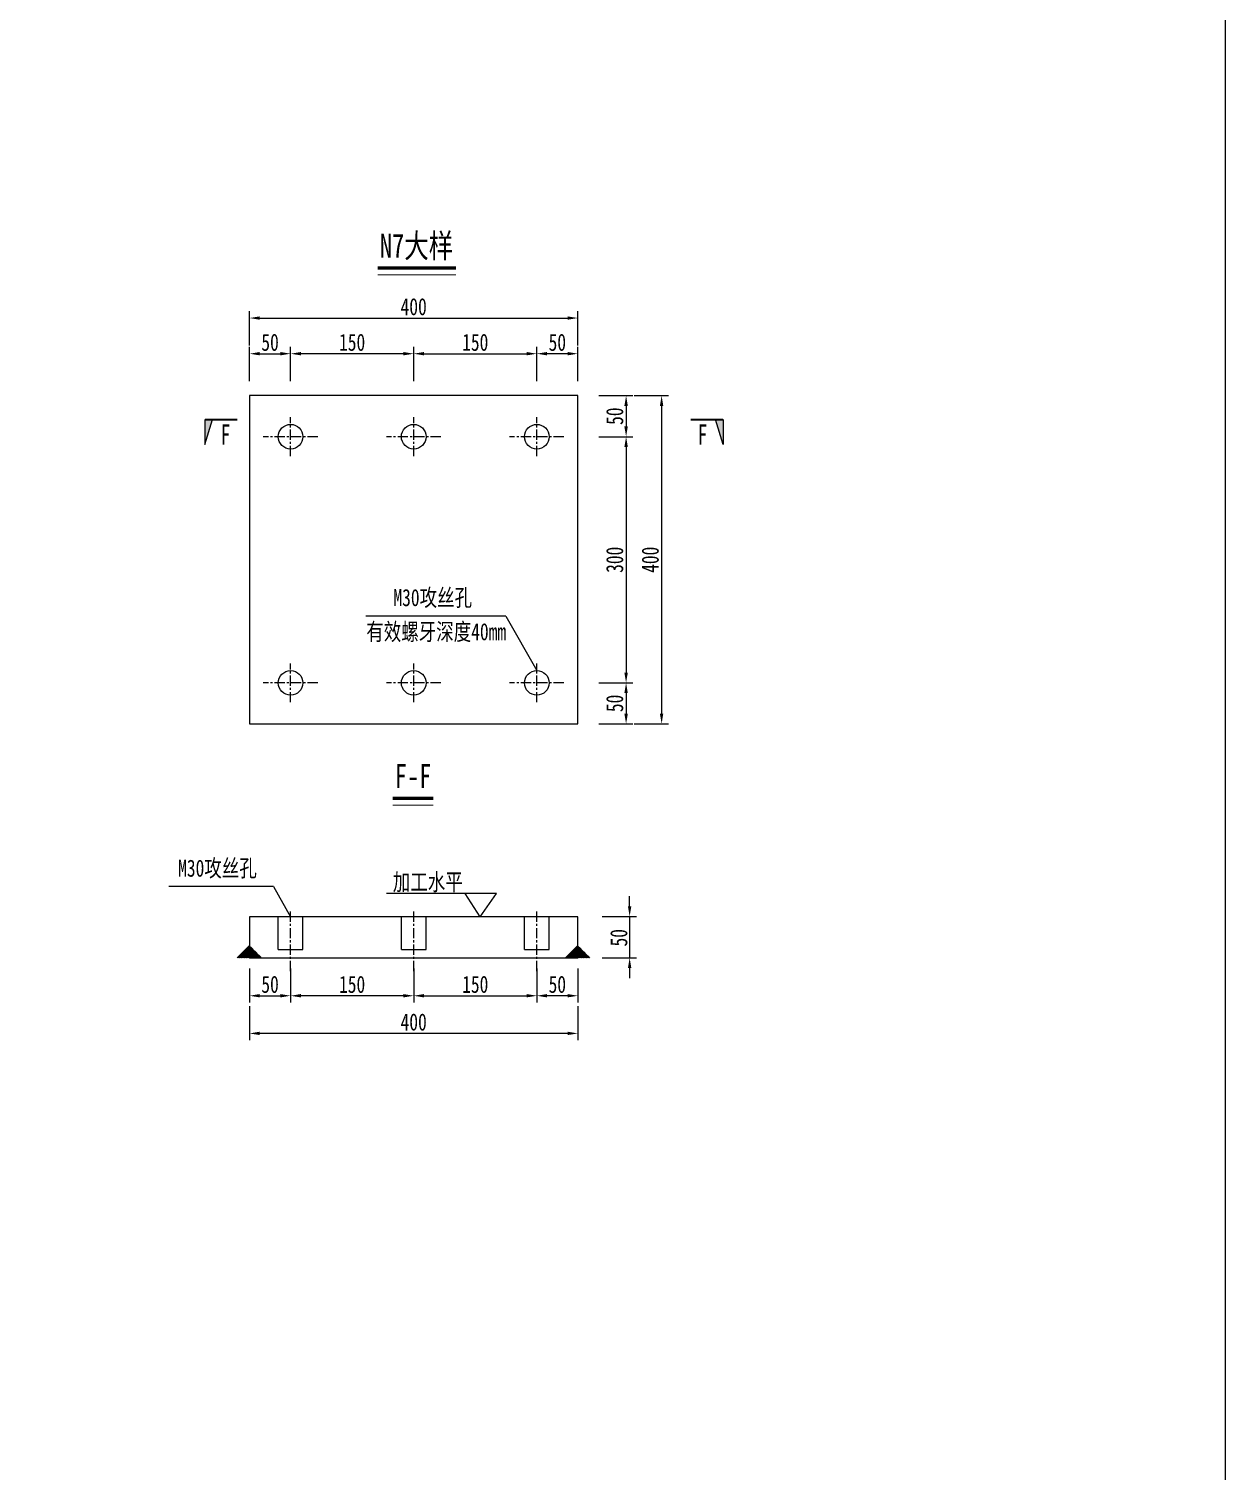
# Model space of a CAD drawing. Extents: x 98573 to 114325, y 0 to 100142.
# Drawn here: x 111694 to 113151, y 51012 to 52769 of the extents above; entities that cross this region are included whole.
import ezdxf
from ezdxf.enums import TextEntityAlignment as Align

# ---------------------------------------------------------------- set-up
doc = ezdxf.new("R2010")
doc.units = 0
doc.header["$MEASUREMENT"] = 0
doc.linetypes.add('CENTERX2', pattern=[4, 2.5, -0.5, 0.5, -0.5])
doc.layers.get('0').update_dxf_attribs({"lineweight": 13})
doc.layers.get('Defpoints').update_dxf_attribs({"color": 9, "lineweight": 5})
for name, color, linetype, lineweight in [('dim', 4, 'Continuous', 13), ('中心线', 2, 'CENTERX2', 15), ('文字', 7, 'Continuous', 5), ('文字说明', 7, 'Continuous', 5), ('标注', 4, 'Continuous', 13), ('钢板双线', 1, 'Continuous', 13)]:
    doc.layers.add(name, color=color, linetype=linetype, lineweight=lineweight)
doc.styles.get("Standard").update_dxf_attribs({"font": '仿宋_GB2312.ttf', "width": 0.75})
doc.dimstyles.new('0.1', dxfattribs={"dimscale": 0, "dimtxt": 2.5, "dimasz": 1.5, "dimexe": 1, "dimexo": 1, "dimgap": 0.4, "dimtad": 1, "dimdec": 1, "dimdsep": 46, "dimtxsty": 'Standard', "dimcen": 0.2, "dimclrd": 256, "dimclre": 256, "dimclrt": 256, "dimadec": 3, "dimazin": 2, "dimtfac": 1, "dimtdec": 1, "dimtmove": 2, "dimatfit": 3, "dimfxl": 4, "dimfxlon": 1, "dimtolj": 1, "dimtzin": 0, "dimlwd": -1, "dimlwe": -1, "dimarcsym": 0})

# ---------------------------------------------------------------- blocks, each defined once
blk = doc.blocks.new('*D528')
at = {"layer": 'Defpoints', "color": 0, "transparency": 16777216}
for p in [(112362.6, 52417), (111962.6, 52322.4), (112362.6, 52322.4)]:
    blk.add_point(p, dxfattribs=at)
at = {"layer": '标注', "transparency": 16777216}
for p, q in [((111962.6, 52383.6), (111962.6, 52425.3)), ((112362.6, 52383.6), (112362.6, 52425.3))]:
    blk.add_line(p, q, dxfattribs=at)
at = {"layer": '标注', "color": 4, "transparency": 16777216}
blk.add_line((111975.1, 52417), (112350.1, 52417), dxfattribs=at)
for points in [[(111975.1, 52419), (111975.1, 52414.9), (111962.6, 52417)], [(112350.1, 52419), (112350.1, 52414.9), (112362.6, 52417)]]:
    blk.add_solid(points, dxfattribs=at)
at = {"layer": '标注', "transparency": 16777216, "insert": (112162.6, 52430.7), "char_height": 20.83, "attachment_point": 5}
blk.add_mtext('\\A1;400', dxfattribs=at)
blk = doc.blocks.new('*D529')
at = {"layer": 'Defpoints', "color": 0, "transparency": 16777216}
for p in [(112362.6, 52322.4), (112362.6, 51922.4), (112464.7, 51922.4)]:
    blk.add_point(p, dxfattribs=at)
at = {"layer": '标注', "transparency": 16777216}
for p, q in [((112431.3, 52322.4), (112473, 52322.4)), ((112431.3, 51922.4), (112473, 51922.4))]:
    blk.add_line(p, q, dxfattribs=at)
at = {"layer": '标注', "color": 4, "transparency": 16777216}
blk.add_line((112464.7, 52309.9), (112464.7, 51934.9), dxfattribs=at)
for points in [[(112462.6, 52309.9), (112466.7, 52309.9), (112464.7, 52322.4)], [(112462.6, 51934.9), (112466.7, 51934.9), (112464.7, 51922.4)]]:
    blk.add_solid(points, dxfattribs=at)
at = {"layer": '标注', "transparency": 16777216, "insert": (112450.9, 52122.4), "char_height": 20.83, "attachment_point": 5, "rotation": 90}
blk.add_mtext('\\A1;400', dxfattribs=at)
blk = doc.blocks.new('*D369')
at = {"layer": 'Defpoints', "color": 0, "transparency": 16777216}
for p in [(112362.6, 51687.5), (112362.6, 51637.5), (112425.7, 51637.5)]:
    blk.add_point(p, dxfattribs=at)
at = {"layer": '标注', "color": 4, "transparency": 16777216}
for p, q in [((112425.7, 51700), (112425.7, 51712.5)), ((112425.7, 51687.5), (112425.7, 51637.5)), ((112425.7, 51625), (112425.7, 51612.5))]:
    blk.add_line(p, q, dxfattribs=at)
at = {"layer": '标注', "transparency": 16777216}
for p, q in [((112392.4, 51687.5), (112434.1, 51687.5)), ((112392.4, 51637.5), (112434.1, 51637.5))]:
    blk.add_line(p, q, dxfattribs=at)
at = {"layer": '标注', "color": 4, "transparency": 16777216}
for points in [[(112423.7, 51700), (112427.8, 51700), (112425.7, 51687.5)], [(112423.7, 51625), (112427.8, 51625), (112425.7, 51637.5)]]:
    blk.add_solid(points, dxfattribs=at)
at = {"layer": '标注', "transparency": 16777216, "insert": (112412.6, 51661.8), "char_height": 20.83, "attachment_point": 5, "rotation": 90}
blk.add_mtext('\\A1;50', dxfattribs=at)
blk = doc.blocks.new('*D370')
at = {"layer": 'Defpoints', "color": 0, "transparency": 16777216}
for p in [(111962.6, 51587.8), (112362.6, 51587.8), (111962.6, 51545.2)]:
    blk.add_point(p, dxfattribs=at)
at = {"layer": '标注', "transparency": 16777216}
for p, q in [((111962.6, 51578.6), (111962.6, 51536.9)), ((112362.6, 51578.6), (112362.6, 51536.9))]:
    blk.add_line(p, q, dxfattribs=at)
at = {"layer": '标注', "color": 4, "transparency": 16777216}
blk.add_line((112350.1, 51545.2), (111975.1, 51545.2), dxfattribs=at)
for points in [[(111975.1, 51547.3), (111975.1, 51543.2), (111962.6, 51545.2)], [(112350.1, 51547.3), (112350.1, 51543.2), (112362.6, 51545.2)]]:
    blk.add_solid(points, dxfattribs=at)
at = {"layer": '标注', "transparency": 16777216, "insert": (112162.6, 51559), "char_height": 20.83, "attachment_point": 5}
blk.add_mtext('\\A1;400', dxfattribs=at)
blk = doc.blocks.new('2')
blk.add_hatch(color=256).paths.add_polyline_path([(284.16, 510.9), (287.79, 509.77), (287.79, 510.9)])
for p, q in [((287.79, 510.9), (284.16, 510.9)), ((284.16, 510.9), (287.79, 509.77))]:
    blk.add_line(p, q)
at = {"const_width": 0.3}
blk.add_lwpolyline([(287.79, 506.15), (287.79, 510.9)], dxfattribs=at)
at = {"width": 0.7}
blk.add_attdef('A', text='', height=3.5, dxfattribs=at).set_placement((285.6, 507.89), align=Align.MIDDLE_CENTER)
blk = doc.blocks.new('*D530')
at = {"layer": 'Defpoints', "color": 0, "transparency": 16777216}
for p in [(112012.6, 52373.5), (111962.6, 52322.4), (112012.6, 52272.4)]:
    blk.add_point(p, dxfattribs=at)
at = {"layer": '标注', "transparency": 16777216}
for p, q in [((111962.6, 52340.2), (111962.6, 52381.9)), ((112012.6, 52340.2), (112012.6, 52381.9))]:
    blk.add_line(p, q, dxfattribs=at)
at = {"layer": '标注', "color": 4, "transparency": 16777216}
blk.add_line((111975.1, 52373.5), (112000.1, 52373.5), dxfattribs=at)
for points in [[(111975.1, 52375.6), (111975.1, 52371.5), (111962.6, 52373.5)], [(112000.1, 52375.6), (112000.1, 52371.5), (112012.6, 52373.5)]]:
    blk.add_solid(points, dxfattribs=at)
at = {"layer": '标注', "transparency": 16777216, "insert": (111987.6, 52387.3), "char_height": 20.83, "attachment_point": 5}
blk.add_mtext('\\A1;50', dxfattribs=at)
blk = doc.blocks.new('*D371')
at = {"layer": 'Defpoints', "color": 0, "transparency": 16777216}
for p in [(112012.6, 52373.5), (112012.6, 52272.4), (112162.6, 52272.4)]:
    blk.add_point(p, dxfattribs=at)
at = {"layer": '标注', "transparency": 16777216}
for p, q in [((112012.6, 52340.2), (112012.6, 52381.9)), ((112162.6, 52340.2), (112162.6, 52381.9))]:
    blk.add_line(p, q, dxfattribs=at)
at = {"layer": '标注', "color": 4, "transparency": 16777216}
blk.add_line((112150.1, 52373.5), (112025.1, 52373.5), dxfattribs=at)
for points in [[(112025.1, 52375.6), (112025.1, 52371.5), (112012.6, 52373.5)], [(112150.1, 52375.6), (112150.1, 52371.5), (112162.6, 52373.5)]]:
    blk.add_solid(points, dxfattribs=at)
at = {"layer": '标注', "transparency": 16777216, "insert": (112087.6, 52387.3), "char_height": 20.83, "attachment_point": 5}
blk.add_mtext('\\A1;150', dxfattribs=at)
blk = doc.blocks.new('*D372')
at = {"layer": 'Defpoints', "color": 0, "transparency": 16777216}
for p in [(112312.6, 52373.5), (112362.6, 52322.4), (112312.6, 52272.4)]:
    blk.add_point(p, dxfattribs=at)
at = {"layer": '标注', "transparency": 16777216}
for p, q in [((112312.6, 52340.2), (112312.6, 52381.9)), ((112362.6, 52340.2), (112362.6, 52381.9))]:
    blk.add_line(p, q, dxfattribs=at)
at = {"layer": '标注', "color": 4, "transparency": 16777216}
blk.add_line((112350.1, 52373.5), (112325.1, 52373.5), dxfattribs=at)
for points in [[(112325.1, 52375.6), (112325.1, 52371.5), (112312.6, 52373.5)], [(112350.1, 52375.6), (112350.1, 52371.5), (112362.6, 52373.5)]]:
    blk.add_solid(points, dxfattribs=at)
at = {"layer": '标注', "transparency": 16777216, "insert": (112337.6, 52387.3), "char_height": 20.83, "attachment_point": 5}
blk.add_mtext('\\A1;50', dxfattribs=at)
blk = doc.blocks.new('*D373')
at = {"layer": 'Defpoints', "color": 0, "transparency": 16777216}
for p in [(112312.6, 52373.5), (112162.6, 52272.4), (112312.6, 52272.4)]:
    blk.add_point(p, dxfattribs=at)
at = {"layer": '标注', "transparency": 16777216}
for p, q in [((112162.6, 52340.2), (112162.6, 52381.9)), ((112312.6, 52340.2), (112312.6, 52381.9))]:
    blk.add_line(p, q, dxfattribs=at)
at = {"layer": '标注', "color": 4, "transparency": 16777216}
blk.add_line((112175.1, 52373.5), (112300.1, 52373.5), dxfattribs=at)
for points in [[(112175.1, 52375.6), (112175.1, 52371.5), (112162.6, 52373.5)], [(112300.1, 52375.6), (112300.1, 52371.5), (112312.6, 52373.5)]]:
    blk.add_solid(points, dxfattribs=at)
at = {"layer": '标注', "transparency": 16777216, "insert": (112237.6, 52387.3), "char_height": 20.83, "attachment_point": 5}
blk.add_mtext('\\A1;150', dxfattribs=at)
blk = doc.blocks.new('*D374')
at = {"layer": 'Defpoints', "color": 0, "transparency": 16777216}
for p in [(111962.6, 51728.3), (112012.6, 51678.3), (112012.6, 51591.1)]:
    blk.add_point(p, dxfattribs=at)
at = {"layer": '标注', "transparency": 16777216}
for p, q in [((111962.6, 51624.5), (111962.6, 51582.8)), ((112012.6, 51624.5), (112012.6, 51582.8))]:
    blk.add_line(p, q, dxfattribs=at)
at = {"layer": '标注', "color": 4, "transparency": 16777216}
blk.add_line((111975.1, 51591.1), (112000.1, 51591.1), dxfattribs=at)
for points in [[(111975.1, 51593.2), (111975.1, 51589.1), (111962.6, 51591.1)], [(112000.1, 51593.2), (112000.1, 51589.1), (112012.6, 51591.1)]]:
    blk.add_solid(points, dxfattribs=at)
at = {"layer": '标注', "transparency": 16777216, "insert": (111987.6, 51604.9), "char_height": 20.83, "attachment_point": 5}
blk.add_mtext('\\A1;50', dxfattribs=at)
blk = doc.blocks.new('*D375')
at = {"layer": 'Defpoints', "color": 0, "transparency": 16777216}
for p in [(112012.6, 51678.3), (112162.6, 51678.3), (112012.6, 51591.1)]:
    blk.add_point(p, dxfattribs=at)
at = {"layer": '标注', "transparency": 16777216}
for p, q in [((112012.6, 51624.5), (112012.6, 51582.8)), ((112162.6, 51624.5), (112162.6, 51582.8))]:
    blk.add_line(p, q, dxfattribs=at)
at = {"layer": '标注', "color": 4, "transparency": 16777216}
blk.add_line((112150.1, 51591.1), (112025.1, 51591.1), dxfattribs=at)
for points in [[(112025.1, 51593.2), (112025.1, 51589.1), (112012.6, 51591.1)], [(112150.1, 51593.2), (112150.1, 51589.1), (112162.6, 51591.1)]]:
    blk.add_solid(points, dxfattribs=at)
at = {"layer": '标注', "transparency": 16777216, "insert": (112087.6, 51604.9), "char_height": 20.83, "attachment_point": 5}
blk.add_mtext('\\A1;150', dxfattribs=at)
blk = doc.blocks.new('*D376')
at = {"layer": 'Defpoints', "color": 0, "transparency": 16777216}
for p in [(112362.6, 51728.3), (112312.6, 51678.3), (112312.6, 51591.1)]:
    blk.add_point(p, dxfattribs=at)
at = {"layer": '标注', "transparency": 16777216}
for p, q in [((112312.6, 51624.5), (112312.6, 51582.8)), ((112362.6, 51624.5), (112362.6, 51582.8))]:
    blk.add_line(p, q, dxfattribs=at)
at = {"layer": '标注', "color": 4, "transparency": 16777216}
blk.add_line((112350.1, 51591.1), (112325.1, 51591.1), dxfattribs=at)
for points in [[(112325.1, 51593.2), (112325.1, 51589.1), (112312.6, 51591.1)], [(112350.1, 51593.2), (112350.1, 51589.1), (112362.6, 51591.1)]]:
    blk.add_solid(points, dxfattribs=at)
at = {"layer": '标注', "transparency": 16777216, "insert": (112337.6, 51604.9), "char_height": 20.83, "attachment_point": 5}
blk.add_mtext('\\A1;50', dxfattribs=at)
blk = doc.blocks.new('*D377')
at = {"layer": 'Defpoints', "color": 0, "transparency": 16777216}
for p in [(112162.6, 51678.3), (112312.6, 51678.3), (112312.6, 51591.1)]:
    blk.add_point(p, dxfattribs=at)
at = {"layer": '标注', "transparency": 16777216}
for p, q in [((112162.6, 51624.5), (112162.6, 51582.8)), ((112312.6, 51624.5), (112312.6, 51582.8))]:
    blk.add_line(p, q, dxfattribs=at)
at = {"layer": '标注', "color": 4, "transparency": 16777216}
blk.add_line((112175.1, 51591.1), (112300.1, 51591.1), dxfattribs=at)
for points in [[(112175.1, 51593.2), (112175.1, 51589.1), (112162.6, 51591.1)], [(112300.1, 51593.2), (112300.1, 51589.1), (112312.6, 51591.1)]]:
    blk.add_solid(points, dxfattribs=at)
at = {"layer": '标注', "transparency": 16777216, "insert": (112237.6, 51604.9), "char_height": 20.83, "attachment_point": 5}
blk.add_mtext('\\A1;150', dxfattribs=at)
blk = doc.blocks.new('*D531')
at = {"layer": 'Defpoints', "color": 0, "transparency": 16777216}
for p in [(112316.3, 52322.4), (112312.6, 52272.4), (112421.4, 52272.4)]:
    blk.add_point(p, dxfattribs=at)
at = {"layer": '标注', "transparency": 16777216}
for p, q in [((112388.1, 52322.4), (112429.7, 52322.4)), ((112388.1, 52272.4), (112429.7, 52272.4))]:
    blk.add_line(p, q, dxfattribs=at)
at = {"layer": '标注', "color": 4, "transparency": 16777216}
blk.add_line((112421.4, 52309.9), (112421.4, 52284.9), dxfattribs=at)
for points in [[(112419.3, 52309.9), (112423.5, 52309.9), (112421.4, 52322.4)], [(112419.3, 52284.9), (112423.5, 52284.9), (112421.4, 52272.4)]]:
    blk.add_solid(points, dxfattribs=at)
at = {"layer": '标注', "transparency": 16777216, "insert": (112407.6, 52297.4), "char_height": 20.83, "attachment_point": 5, "rotation": 90}
blk.add_mtext('\\A1;50', dxfattribs=at)
blk = doc.blocks.new('*D532')
at = {"layer": 'Defpoints', "color": 0, "transparency": 16777216}
for p in [(112345.6, 52272.4), (112345.6, 51972.4), (112421.4, 51972.4)]:
    blk.add_point(p, dxfattribs=at)
at = {"layer": '标注', "transparency": 16777216}
for p, q in [((112388.1, 52272.4), (112429.7, 52272.4)), ((112388.1, 51972.4), (112429.7, 51972.4))]:
    blk.add_line(p, q, dxfattribs=at)
at = {"layer": '标注', "color": 4, "transparency": 16777216}
blk.add_line((112421.4, 52259.9), (112421.4, 51984.9), dxfattribs=at)
for points in [[(112419.3, 52259.9), (112423.5, 52259.9), (112421.4, 52272.4)], [(112419.3, 51984.9), (112423.5, 51984.9), (112421.4, 51972.4)]]:
    blk.add_solid(points, dxfattribs=at)
at = {"layer": '标注', "transparency": 16777216, "insert": (112407.6, 52122.4), "char_height": 20.83, "attachment_point": 5, "rotation": 90}
blk.add_mtext('\\A1;300', dxfattribs=at)
blk = doc.blocks.new('*D533')
at = {"layer": 'Defpoints', "color": 0, "transparency": 16777216}
for p in [(112345.6, 51972.4), (112345.6, 51922.4), (112421.4, 51922.4)]:
    blk.add_point(p, dxfattribs=at)
at = {"layer": '标注', "transparency": 16777216}
for p, q in [((112388.1, 51972.4), (112429.7, 51972.4)), ((112388.1, 51922.4), (112429.7, 51922.4))]:
    blk.add_line(p, q, dxfattribs=at)
at = {"layer": '标注', "color": 4, "transparency": 16777216}
blk.add_line((112421.4, 51959.9), (112421.4, 51934.9), dxfattribs=at)
for points in [[(112419.3, 51959.9), (112423.5, 51959.9), (112421.4, 51972.4)], [(112419.3, 51934.9), (112423.5, 51934.9), (112421.4, 51922.4)]]:
    blk.add_solid(points, dxfattribs=at)
at = {"layer": '标注', "transparency": 16777216, "insert": (112407.6, 51947.4), "char_height": 20.83, "attachment_point": 5, "rotation": 90}
blk.add_mtext('\\A1;50', dxfattribs=at)

msp = doc.modelspace()

# ---------------------------------------------------------------- hatches: boundary and pattern name
at = {"layer": '标注'}
h = msp.add_hatch(dxfattribs=at)
h.set_pattern_fill('ANSI31', color=256, scale=5, style=0)
h.set_pattern_definition([(45, (109672.9754, 54583.08384), (-0.44194174, 0.44194174), [])])
h.paths.add_polyline_path([(111962.59479, 51652.48743), (111962.59479, 51637.48743), (111977.59479, 51637.48743)])
h.paths.add_polyline_path([(111962.59479, 51652.48743), (111947.59479, 51637.48743), (111962.59479, 51637.48743)])
h = msp.add_hatch(dxfattribs=at)
h.set_pattern_fill('ANSI31', color=256, scale=5, style=0)
h.set_pattern_definition([(45, (110072.9754, 54583.08384), (-0.44194174, 0.44194174), [])])
h.paths.add_polyline_path([(112362.59479, 51652.48743), (112362.59479, 51637.48743), (112377.59479, 51637.48743)])
h.paths.add_polyline_path([(112362.59479, 51652.48743), (112347.59479, 51637.48743), (112362.59479, 51637.48743)])

# ---------------------------------------------------------------- linework, layer by layer
at = {"layer": 'dim'}
for q in [(112225.50531, 51715.59974), (112263.46846, 51715.59974)]:
    msp.add_line((112243.70682, 51687.48743), q, dxfattribs=at)
at = {"layer": '中心线', "ltscale": 5}
for p, q in [((112012.62533, 52248.75498), (112012.62533, 52296.03847)), ((112162.62533, 52248.75498), (112162.62533, 52296.03847)), ((112312.62533, 52248.75498), (112312.62533, 52296.03847)), ((112045.61423, 52272.39673), (111979.37565, 52272.39673)), ((112195.61423, 52272.39673), (112129.37565, 52272.39673)), ((112345.61423, 52272.39673), (112279.37565, 52272.39673)), ((112012.62533, 51948.75498), (112012.62533, 51996.03847)), ((112162.62533, 51948.75498), (112162.62533, 51996.03847)), ((112312.62533, 51948.75498), (112312.62533, 51996.03847)), ((112045.61423, 51972.39673), (111979.37565, 51972.39673)), ((112195.61423, 51972.39673), (112129.37565, 51972.39673)), ((112345.61423, 51972.39673), (112279.37565, 51972.39673)), ((112012.62533, 51621.16877), (112012.62533, 51695.12917)), ((112162.62533, 51621.16877), (112162.62533, 51695.12917)), ((112312.62533, 51621.16877), (112312.62533, 51695.12917))]:
    msp.add_line(p, q, dxfattribs=at)
at = {"layer": '文字', "const_width": 4.16667}
for points in [[(112118.66589, 52478.03702), (112214.05626, 52478.03702)], [(112136.8153, 51831.84461), (112186.56437, 51831.84461)]]:
    msp.add_lwpolyline(points, dxfattribs=at)
at = {"layer": '文字', "ltscale": 100, "const_width": 1.25}
for points in [[(112118.66589, 52469.70369), (112214.05626, 52469.70369)], [(112136.8153, 51823.51128), (112186.56437, 51823.51128)]]:
    msp.add_lwpolyline(points, dxfattribs=at)
at = {"layer": '标注'}
for p, q in [((112274.94765, 52053.78543), (112104.10773, 52053.78543)), ((112274.94765, 52053.78543), (112312.60149, 51987.35405)), ((111991.8885, 51724.07269), (111864.27339, 51724.07269)), ((111991.8885, 51724.07269), (112012.64947, 51687.44483)), ((112263.46846, 51715.59974), (112129.63412, 51715.59974))]:
    msp.add_line(p, q, dxfattribs=at)
msp.add_lwpolyline([(105862.16093, 55858.30192), (113151.31137, 55858.30192), (113151.31137, 46332.42017), (105862.16093, 46332.42017)], close=True, dxfattribs=at)
for centre in [(112012.62533, 52272.39673), (112162.62533, 52272.39673), (112312.62533, 52272.39673), (112012.62533, 51972.39673), (112162.62533, 51972.39673), (112312.62533, 51972.39673)]:
    msp.add_circle(centre, 15, dxfattribs=at)
at = {"layer": '钢板双线'}
for p, q in [((111962.62533, 52322.39673), (111962.62533, 51922.39673)), ((112362.62533, 52322.39673), (111962.62533, 52322.39673)), ((112362.62533, 51922.39673), (112362.62533, 52322.39673)), ((111962.62533, 51922.39673), (112362.62533, 51922.39673)), ((111962.62533, 51687.48743), (111962.62533, 51637.48743)), ((112362.62533, 51687.48743), (111962.62533, 51687.48743)), ((111997.62533, 51647.48743), (111997.62533, 51687.48743)), ((112027.62533, 51647.48743), (112027.62533, 51687.48743)), ((112147.62533, 51647.48743), (112147.62533, 51687.48743)), ((112177.62533, 51647.48743), (112177.62533, 51687.48743)), ((112297.62533, 51647.48743), (112297.62533, 51687.48743)), ((112327.62533, 51647.48743), (112327.62533, 51687.48743)), ((112362.62533, 51637.48743), (112362.62533, 51687.48743)), ((111997.62533, 51647.48743), (112027.62533, 51647.48743)), ((112147.62533, 51647.48743), (112177.62533, 51647.48743)), ((112297.62533, 51647.48743), (112327.62533, 51647.48743)), ((111962.62533, 51637.48743), (112362.62533, 51637.48743))]:
    msp.add_line(p, q, dxfattribs=at)

# ---------------------------------------------------------------- block references
ref = msp.add_blockref('2', (116165.7195, 49895.00437), dxfattribs=dict(xscale=8.333333333333334, yscale=8.333333333333334, zscale=8.333333333333334, rotation=90))
ref.add_attrib('A', 'F', dxfattribs={"height": 25, "width": 0.7}).set_placement((111933.30012, 52274.98909), align=Align.MIDDLE_CENTER)
ref = msp.add_blockref('2', (108282.08023, 49895.00437), dxfattribs=dict(xscale=-8.333333333333334, yscale=8.333333333333334, zscale=8.333333333333334, rotation=270))
ref.add_attrib('A', 'F', dxfattribs={"height": 25, "width": 0.7}).set_placement((112514.4996, 52274.98909), align=Align.MIDDLE_CENTER)

# ---------------------------------------------------------------- texts
at = {"layer": '文字说明', "width": 0.75}
for s, height, p in [('N7大样', 29.166667, (112121.33196, 52490.53702)), ('M30攻丝孔', 20.833333, (112137.89415, 52065.93017)), ('有效螺牙深度40mm', 20.833333, (112104.81465, 52024.36122)), ('F-F', 29.166667, (112139.48136, 51844.34461)), ('M30攻丝孔', 20.833333, (111875.60315, 51736.21743)), ('加工水平', 20.833333, (112137.15263, 51719.39709))]:
    msp.add_text(s, height=height, dxfattribs=at).set_placement(p)

# ---------------------------------------------------------------- dimensions: what is measured, and where the dimension line sits
at = {"layer": '标注'}
for base, p1, p2, override, picture, middle in [((112362.62533, 52416.95297), (111962.62533, 52322.39673), (112362.62533, 52322.39673), {"dimscale": 8.333333, "dimclrd": 4}, '*D528', (112162.62533, 52430.70297)), ((112012.62533, 52373.53868), (111962.62533, 52322.39673), (112012.62533, 52272.39673), {"dimscale": 8.333333, "dimclrd": 4}, '*D530', (111987.62533, 52387.28868)), ((112012.62533, 52373.53868), (112162.62533, 52272.39673), (112012.62533, 52272.39673), {"dimscale": 8.333333, "dimclrd": 4}, '*D371', (112087.62533, 52387.28868)), ((112012.62533, 51591.14913), (111962.62533, 51728.25655), (112012.62533, 51678.25655), {"dimscale": 8.333333, "dimclrd": 4}, '*D374', (111987.62533, 51604.89913)), ((112012.62533, 51591.14913), (112162.62533, 51678.25655), (112012.62533, 51678.25655), {"dimscale": 8.333333, "dimclrd": 4}, '*D375', (112087.62533, 51604.89913)), ((111962.62533, 51545.24966), (112362.62533, 51587.78266), (111962.62533, 51587.78266), {"dimscale": 8.333333, "dimlfac": -1, "dimclrd": 4}, '*D370', (112162.62533, 51558.99966))]:
    dim = msp.add_linear_dim(base=base, p1=p1, p2=p2, dimstyle='0.1', override=override, dxfattribs=at)
    dim.commit()
    dim.dimension.update_dxf_attribs({"geometry": picture, "text_midpoint": middle})
for base, p1, p2, angle, picture, middle in [((112312.62533, 52373.53868), (112162.62533, 52272.39673), (112312.62533, 52272.39673), 180, '*D373', (112237.62533, 52387.28868)), ((112312.62533, 52373.53868), (112362.62533, 52322.39673), (112312.62533, 52272.39673), 180, '*D372', (112337.62533, 52387.28868)), ((112421.39194, 52272.39673), (112316.25532, 52322.39673), (112312.62533, 52272.39673), 90, '*D531', (112407.64194, 52297.39673)), ((112464.65593, 51922.39673), (112362.62533, 52322.39673), (112362.62533, 51922.39673), 90, '*D529', (112450.90593, 52122.39673)), ((112421.39194, 51972.39673), (112345.61423, 52272.39673), (112345.61423, 51972.39673), 90, '*D532', (112407.64194, 52122.39673)), ((112421.39194, 51922.39673), (112345.61423, 51972.39673), (112345.61423, 51922.39673), 90, '*D533', (112407.64194, 51947.39673)), ((112312.62533, 51591.14913), (112362.62533, 51728.25655), (112312.62533, 51678.25655), 180, '*D376', (112337.62533, 51604.89913)), ((112312.62533, 51591.14913), (112162.62533, 51678.25655), (112312.62533, 51678.25655), 180, '*D377', (112237.62533, 51604.89913))]:
    dim = msp.add_linear_dim(base=base, p1=p1, p2=p2, angle=angle, dimstyle='0.1', override={"dimscale": 8.333333, "dimclrd": 4}, dxfattribs=at)
    dim.commit()
    dim.dimension.update_dxf_attribs({"geometry": picture, "text_midpoint": middle})
dim = msp.add_linear_dim(base=(112425.74659, 51637.48743), p1=(112362.62533, 51687.48743), p2=(112362.62533, 51637.48743), angle=90, dimstyle='0.1', override={"dimscale": 8.333333, "dimlfac": -1, "dimclrd": 4}, dxfattribs=at)
dim.commit()
dim.dimension.update_dxf_attribs({"geometry": '*D369', "text_midpoint": (112412.61863, 51661.77845), "dimtype": 160})

doc.saveas('drawing.dxf')
